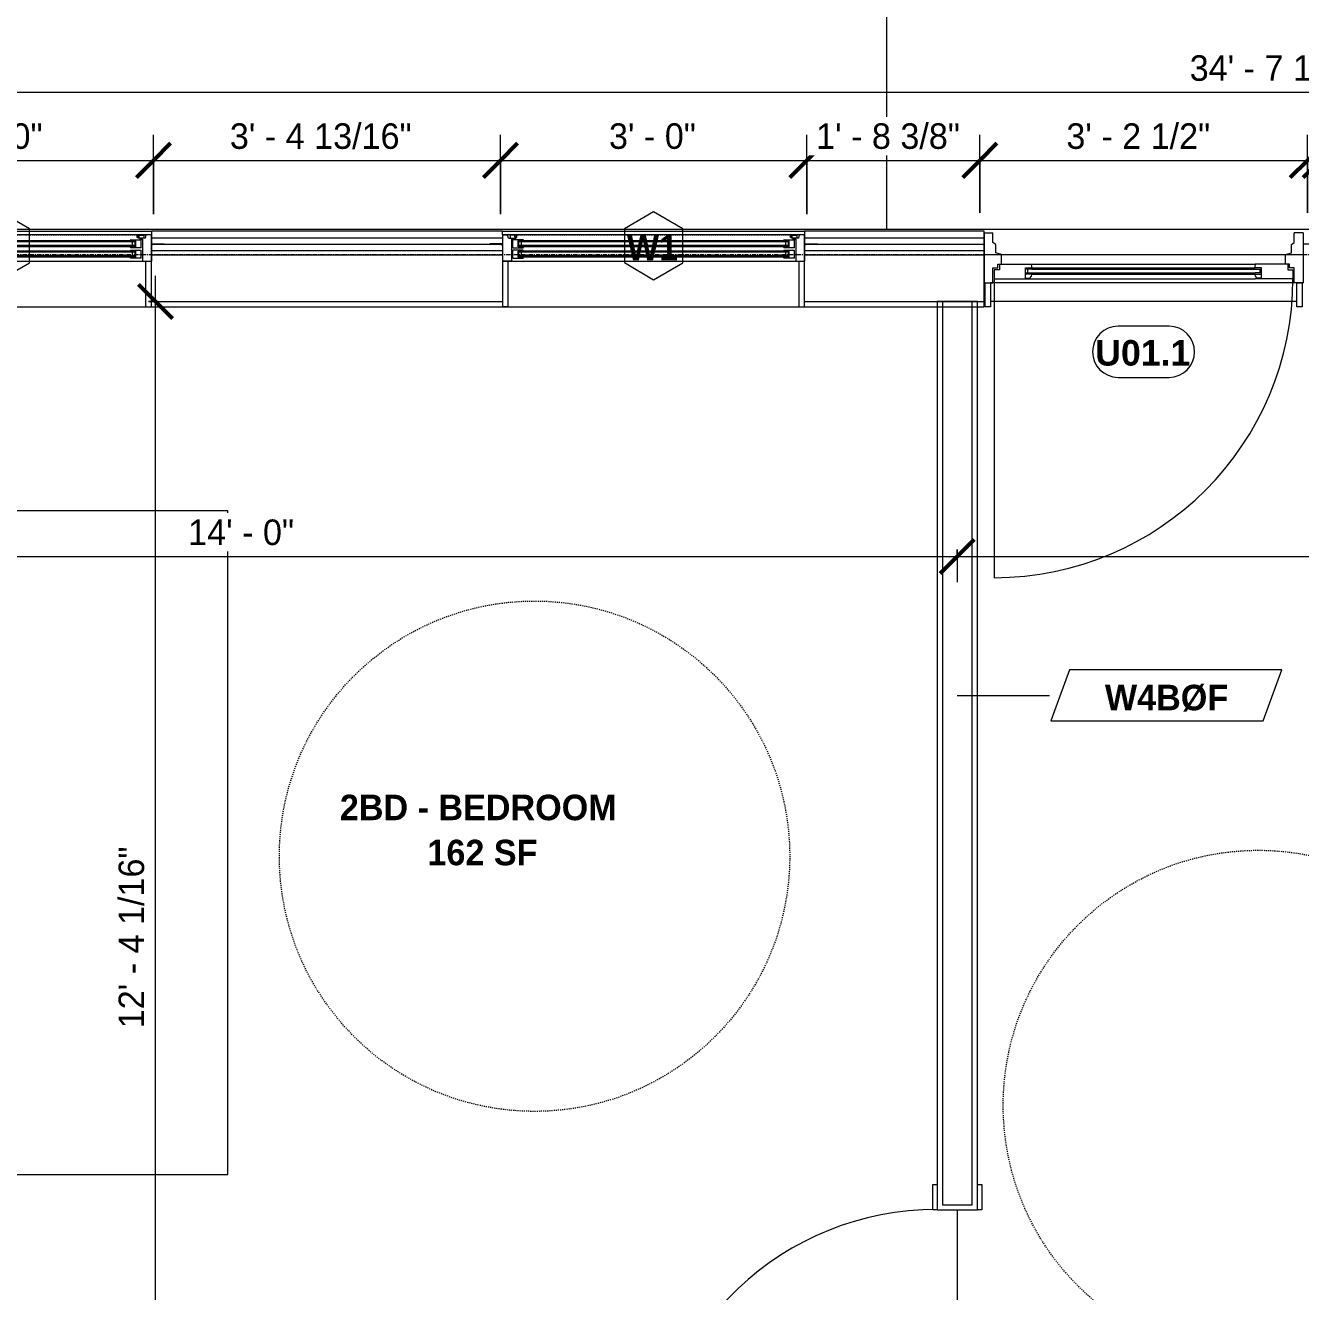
# Model space of a CAD drawing. Header units: inches. Extents: x -4058 to -1781, y 9814 to 12264.
# Drawn here: x -2462.2 to -2312.3, y 11965.3 to 12114.1 of the extents above; entities that cross this region are included whole.
import ezdxf

# ---------------------------------------------------------------- set-up
doc = ezdxf.new("R2010")
doc.units = ezdxf.units.IN
doc.header["$MEASUREMENT"] = 0
doc.linetypes.add('Dash', pattern=[0.25, 0.125, -0.125])
doc.linetypes.add('Grid Line 1_2_', pattern=[0.875, 0.5, -0.125, 0.125, -0.125])
for name, color, linetype, lineweight in [('0-1', 7, 'Continuous', 5), ('0-2', 7, 'Continuous', 9), ('A-ANNO-DIMS', 211, 'Continuous', 9), ('A-ANNO-DIMS-32', 211, 'Continuous', 9), ('A-AREA-IDEN', 2, 'Continuous', 9), ('A-DETL-GENF-HDLN-1', 7, 'Dash', 9), ('A-DETL-GENF-HDLN-2', 1, 'Continuous', 18), ('A-DOOR-1', 7, 'Continuous', 9), ('A-DOOR-2', 31, 'Continuous', 9), ('A-DOOR-FRAM-1', 7, 'Continuous', 9), ('A-DOOR-GLAZ-1', 7, 'Continuous', 9), ('A-DOOR-IDEN', 31, 'Continuous', 9), ('A-FLOR-1', 7, 'Continuous', 9), ('A-FLOR-2', 192, 'Continuous', 9), ('A-GENM', 5, 'Continuous', 9), ('A-GENM-2', 147, 'Dash', 9), ('A-GLAZ', 151, 'Continuous', 18), ('A-GLAZ-1', 7, 'Continuous', 9), ('A-GLAZ-IDEN', 152, 'Continuous', 9), ('A-WALL-1', 7, 'Continuous', 9), ('A-WALL-2', 113, 'Continuous', 9), ('A-WALL-IDEN', 211, 'Continuous', 9), ('I-FURN', 30, 'Continuous', 9), ('S-FNDN-1', 7, 'Continuous', 9), ('S-GRID-1', 1, 'Grid Line 1_2_', 9)]:
    doc.layers.add(name, color=color, linetype=linetype, lineweight=lineweight)
doc.styles.add('Arial_B', font='arialbd.ttf', dxfattribs={"height": 3})
doc.styles.add('Century Gothic', font='ufonts.com_century-gothic.ttf', dxfattribs={"height": 3})
doc.styles.add('Century Gothic_B_1', font='GOTHICB.TTF', dxfattribs={"height": 3})
doc.dimstyles.new('MARKETING_DIMENSION', dxfattribs={"dimscale": 12, "dimtxt": 3.132505, "dimasz": 0.333333, "dimexe": 0.25, "dimexo": 0.166667, "dimgap": 0.041667, "dimtad": 1, "dimdec": 4, "dimrnd": 0.0625, "dimzin": 3, "dimdsep": 46, "dimlunit": 4, "dimtxsty": 'Century Gothic', "dimblk1": 'OBLIQUE', "dimblk2": 'OBLIQUE', "dimsah": 1, "dimcen": 0.09, "dimdle": 0.25, "dimazin": 0, "dimtfac": 1, "dimtdec": 4, "dimtix": 1, "dimtmove": 0, "dimatfit": 3, "dimfxl": 1, "dimtvp": 1, "dimtfill": 1, "dimfrac": 2, "dimtolj": 1, "dimtzin": 0, "dimarcsym": 2})
doc.dimstyles.new('THE_DIMENSION_STRING', dxfattribs={"dimscale": 12, "dimtxt": 3.132505, "dimasz": 0.333333, "dimexe": 0.25, "dimexo": 0.166667, "dimgap": 0.041667, "dimtad": 1, "dimdec": 4, "dimrnd": 0.0625, "dimzin": 3, "dimdsep": 46, "dimlunit": 4, "dimtxsty": 'Century Gothic', "dimblk1": 'OBLIQUE', "dimblk2": 'OBLIQUE', "dimsah": 1, "dimcen": 0.09, "dimdle": 0.25, "dimazin": 0, "dimtfac": 1, "dimtdec": 4, "dimtix": 1, "dimtmove": 0, "dimatfit": 3, "dimfxl": 1, "dimtvp": 1, "dimtfill": 1, "dimfrac": 2, "dimtolj": 1, "dimtzin": 0, "dimarcsym": 2})
doc.dimstyles.new('THE_DIMENSION_STRING_1', dxfattribs={"dimscale": 12, "dimtxt": 3.132505, "dimasz": 0.333333, "dimexe": 0.25, "dimexo": 0.166667, "dimgap": 0.041667, "dimtad": 1, "dimdec": 4, "dimrnd": 0.0625, "dimzin": 3, "dimdsep": 46, "dimlunit": 4, "dimtxsty": 'Century Gothic', "dimblk1": 'OBLIQUE', "dimblk2": 'OBLIQUE', "dimsah": 1, "dimcen": 0.09, "dimdle": 0.25, "dimazin": 0, "dimtfac": 1, "dimtdec": 4, "dimtix": 1, "dimtmove": 1, "dimatfit": 3, "dimfxl": 1, "dimtvp": 1, "dimtfill": 1, "dimfrac": 2, "dimtolj": 1, "dimtzin": 0, "dimarcsym": 2})
doc.dimstyles.new('THE_DIMENSION_STRING_2', dxfattribs={"dimscale": 12, "dimtxt": 3.132505, "dimasz": 0.333333, "dimexe": 0.25, "dimexo": 0.166667, "dimgap": 0.041667, "dimtad": 1, "dimdec": 4, "dimrnd": 0.0625, "dimzin": 3, "dimdsep": 46, "dimlunit": 4, "dimtxsty": 'Century Gothic', "dimblk1": 'OBLIQUE', "dimblk2": 'OBLIQUE', "dimsah": 1, "dimcen": 0.09, "dimdle": 0.25, "dimazin": 0, "dimtfac": 1, "dimtdec": 4, "dimtix": 1, "dimtmove": 0, "dimatfit": 3, "dimfxl": 1, "dimtvp": 1, "dimtfill": 1, "dimfrac": 2, "dimtolj": 1, "dimtzin": 0, "dimarcsym": 2})
doc.dimstyles.new('THE_DIMENSION_STRING_3', dxfattribs={"dimscale": 12, "dimtxt": 3.132505, "dimasz": 0.333333, "dimexe": 0.25, "dimexo": 0.166667, "dimgap": 0.041667, "dimtad": 1, "dimdec": 4, "dimrnd": 0.0625, "dimzin": 3, "dimdsep": 46, "dimlunit": 4, "dimtxsty": 'Century Gothic', "dimblk1": 'OBLIQUE', "dimblk2": 'OBLIQUE', "dimsah": 1, "dimcen": 0.09, "dimdle": 0.25, "dimazin": 0, "dimtfac": 1, "dimtdec": 4, "dimtix": 1, "dimtmove": 0, "dimatfit": 3, "dimfxl": 1, "dimtvp": 1, "dimtfill": 1, "dimfrac": 2, "dimtolj": 1, "dimtzin": 0, "dimarcsym": 2})

# ---------------------------------------------------------------- blocks, each defined once
blk = doc.blocks.new('Window-Double_Hung-Marvin-Essential - ESDH3066 - 1st Floor-3357218-UNIT PLANS - 1ST FLOOR')
at = {"layer": 'A-DETL-GENF-HDLN-1'}
blk.add_line((16.1, 3.97), (-16.5, 3.97), dxfattribs=at)
at = {"layer": 'A-DETL-GENF-HDLN-2'}
for p, q in [((-17.75, 4.03), (-17.16, 4.03)), ((-17.75, 4.03), (-17.75, 0.94)), ((-17.08, 3.62), (-17.16, 4.03)), ((-17.08, 3.62), (-16.19, 3.62)), ((-16.85, 4), (-16.85, 3.62)), ((-16.3, 4), (-16.85, 4)), ((-16.38, 3.52), (-16.72, 3.52)), ((-16.72, 3.52), (-16.72, 0.94)), ((-15.34, 3.44), (-16.56, 3.44)), ((-16.56, 2.5), (-16.56, 3.44)), ((-16.38, 3.62), (-16.38, 3.52)), ((-16.3, 3.76), (-16.3, 4)), ((-16.18, 3.76), (-16.3, 3.76)), ((-16.19, 3.72), (-16.1, 3.72)), ((-16.19, 3.62), (-16.19, 3.72)), ((-16.18, 3.97), (-16.1, 3.97)), ((-16.18, 3.97), (-16.18, 3.76)), ((-16.1, 3.72), (-16.1, 3.97)), ((-15.94, 2.62), (-15.94, 3.34)), ((-15.94, 3.34), (-15.28, 3.34)), ((-15.84, 2.63), (-15.84, 3.32)), ((-15.54, 2.76), (-15.54, 3.2)), ((-15.34, 3.44), (-15.28, 3.38)), ((-15.28, 3.34), (-15.28, 3.38)), ((15.34, 3.44), (15.28, 3.38)), ((15.28, 3.34), (15.28, 3.38)), ((15.94, 3.34), (15.28, 3.34)), ((15.34, 3.44), (16.56, 3.44)), ((15.54, 2.76), (15.54, 3.2)), ((15.84, 2.63), (15.84, 3.32)), ((15.94, 2.62), (15.94, 3.34)), ((16.18, 3.97), (16.1, 3.97)), ((16.1, 3.72), (16.1, 3.97)), ((16.19, 3.72), (16.1, 3.72)), ((16.18, 3.97), (16.18, 3.76)), ((16.18, 3.76), (16.3, 3.76)), ((16.19, 3.62), (16.19, 3.72)), ((17.08, 3.62), (16.19, 3.62)), ((16.3, 3.76), (16.3, 4)), ((16.3, 4), (16.85, 4)), ((16.38, 3.62), (16.38, 3.52)), ((16.38, 3.52), (16.72, 3.52)), ((16.56, 2.5), (16.56, 3.44)), ((16.72, 3.52), (16.72, 0.94)), ((16.85, 4), (16.85, 3.62)), ((17.08, 3.62), (17.16, 4.03)), ((17.75, 4.03), (17.16, 4.03)), ((17.75, 4.03), (17.75, 0.94)), ((-19.25, 2.98), (-19.25, 2.94)), ((-17.75, 2.98), (-19.25, 2.98)), ((-19.25, 2.94), (-17.9, 2.94)), ((-17.9, 2.94), (-17.9, 2.83)), ((-17.9, 2.83), (-17.75, 2.83)), ((-16.56, 2.5), (-15.34, 2.5)), ((-15.34, 2.22), (-16.56, 2.22)), ((-16.56, 1.28), (-16.56, 2.22)), ((-15.28, 2.62), (-15.94, 2.62)), ((-15.94, 1.4), (-15.94, 2.12)), ((-15.94, 2.12), (-15.28, 2.12)), ((-15.84, 1.41), (-15.84, 2.1)), ((-15.54, 1.54), (-15.54, 1.98)), ((-15.34, 2.5), (-15.28, 2.56)), ((-15.34, 2.22), (-15.28, 2.16)), ((-15.28, 2.56), (-15.28, 2.62)), ((-15.28, 2.12), (-15.28, 2.16)), ((15.28, 2.56), (15.28, 2.62)), ((15.28, 2.62), (15.94, 2.62)), ((15.34, 2.5), (15.28, 2.56)), ((15.34, 2.22), (15.28, 2.16)), ((15.28, 2.12), (15.28, 2.16)), ((15.94, 2.12), (15.28, 2.12)), ((16.56, 2.5), (15.34, 2.5)), ((15.34, 2.22), (16.56, 2.22)), ((15.54, 1.54), (15.54, 1.98)), ((15.84, 1.41), (15.84, 2.1)), ((15.94, 1.4), (15.94, 2.12)), ((16.56, 1.28), (16.56, 2.22)), ((17.75, 2.98), (19.25, 2.98)), ((17.9, 2.83), (17.75, 2.83)), ((17.9, 2.94), (17.9, 2.83)), ((19.25, 2.94), (17.9, 2.94)), ((19.25, 2.98), (19.25, 2.94)), ((-16.72, 0.94), (-17.75, 0.94)), ((-17.13, 0.91), (-17.13, -4.44)), ((-16.56, 1.28), (-15.34, 1.28)), ((-15.28, 1.4), (-15.94, 1.4)), ((-15.34, 1.28), (-15.28, 1.34)), ((-15.28, 1.34), (-15.28, 1.4)), ((15.28, 1.34), (15.28, 1.4)), ((15.28, 1.4), (15.94, 1.4)), ((15.34, 1.28), (15.28, 1.34)), ((16.56, 1.28), (15.34, 1.28)), ((16.72, 0.94), (17.75, 0.94)), ((17.12, -4.44), (17.12, 0.91)), ((-17.13, -4.44), (-17.75, -4.44)), ((17.12, -4.44), (17.75, -4.44))]:
    blk.add_line(p, q, dxfattribs=at)
at = {"layer": 'A-GLAZ'}
for p, q in [((15.84, 3.32), (-15.84, 3.32)), ((15.84, 3.2), (-15.84, 3.2)), ((15.84, 2.76), (-15.84, 2.76)), ((15.84, 2.63), (-15.84, 2.63)), ((15.84, 2.1), (-15.84, 2.1)), ((15.84, 1.98), (-15.84, 1.98)), ((15.84, 1.54), (-15.84, 1.54)), ((15.84, 1.41), (-15.84, 1.41))]:
    blk.add_line(p, q, dxfattribs=at)
at = {"layer": 'A-GLAZ-1'}
for p, q in [((17.75, 4.03), (-17.75, 4.03)), ((-17.75, 4.03), (-17.75, 0.94)), ((17.75, 0.94), (17.75, 4.03)), ((-17.75, 0.94), (17.75, 0.94)), ((-17.75, 0.91), (-17.75, -4.44)), ((17.75, -4.44), (17.75, 0.91)), ((-17.75, -4.44), (17.75, -4.44))]:
    blk.add_line(p, q, dxfattribs=at)
blk = doc.blocks.new('Bayer Built Door - VISTAGRANDE FLUSH - 37-1_2__ x 81-3_4__ - 1ST FLOOR-3295038-UNIT PLANS - 1ST FLOOR')
at = {"layer": 'A-DOOR-1'}
for p, q in [((17.56, 1.16), (17.56, 36.28)), ((-17.56, 0.09), (-17.56, 1.16)), ((-17.56, 1.16), (-13.13, 1.16)), ((-16.95, 0.08), (-17.56, 0.09)), ((-16.95, -0.56), (-16.95, 0.08)), ((-13.87, 1.16), (-13.87, -0.16)), ((-13.87, 1.16), (-13.87, 1.09)), ((-13.87, 1.09), (-13.36, 1.09)), ((-13.13, 0.59), (-13.87, 0.59)), ((-13.36, 1.09), (-13.16, 0.84)), ((-13.16, 0.84), (-13.13, 0.66)), ((13.12, 1.16), (-13.13, 1.16)), ((-13.13, 0.66), (-13.13, 0.59)), ((13.16, 0.84), (13.12, 0.66)), ((13.12, 0.66), (13.12, 0.59)), ((13.12, 0.59), (13.87, 0.59)), ((17.56, 1.16), (13.12, 1.16)), ((13.36, 1.09), (13.16, 0.84)), ((13.87, 1.09), (13.36, 1.09)), ((13.87, 1.16), (13.87, -0.16)), ((13.87, 1.16), (13.87, 1.09)), ((16.95, 0.08), (17.56, 0.09)), ((16.95, -0.56), (16.95, 0.08)), ((17.56, 0.09), (17.56, 1.16)), ((-16.95, -0.56), (-13.13, -0.56)), ((-13.87, -0.16), (-13.13, -0.16)), ((-13.13, -0.25), (-13.16, -0.56)), ((13.12, -0.56), (-13.13, -0.56)), ((-13.13, -0.16), (-13.13, -0.25)), ((13.12, -0.16), (13.12, -0.25)), ((13.87, -0.16), (13.12, -0.16)), ((13.12, -0.25), (13.16, -0.56)), ((16.95, -0.56), (13.12, -0.56))]:
    blk.add_line(p, q, dxfattribs=at)
blk.add_arc((17.56, 1.16), 35.12, 90, 180, dxfattribs=at)
at = {"layer": 'A-DOOR-FRAM-1'}
for p, q in [((-18.63, 4.44), (-18, 4.44)), ((-18.63, 1.62), (-18.63, 4.44)), ((-18, 4.44), (-18, 1.62)), ((18, 4.44), (18.62, 4.44)), ((18, 1.62), (18, 4.44)), ((18.62, 4.44), (18.62, 1.62)), ((-18.75, -4.25), (-18.75, 1.62)), ((-18.75, 1.62), (-17.72, 1.62)), ((-18.37, 1.62), (-18.75, 1.62)), ((-18.75, 1.62), (-18.63, 1.62)), ((-18, 1.62), (-18.63, 1.62)), ((-18, 1.62), (18, 1.62)), ((-17.72, 1.62), (-17.72, -0.16)), ((17.72, 1.62), (17.72, -0.16)), ((18.75, 1.62), (17.72, 1.62)), ((18.62, 1.62), (18, 1.62)), ((18.62, 1.62), (18.75, 1.62)), ((18.75, -4.25), (18.75, 1.62)), ((-17.72, -0.16), (-17.14, -0.16)), ((-17.14, -0.16), (-17.14, -0.59)), ((-17.14, -0.59), (-16.69, -0.59)), ((-16.69, -0.59), (-16.69, -1.73)), ((17.14, -0.59), (16.69, -0.59)), ((16.69, -0.59), (16.69, -1.73)), ((17.14, -0.16), (17.14, -0.59)), ((17.72, -0.16), (17.14, -0.16)), ((-20.38, -2.94), (-18.75, -2.94)), ((-17.38, -2.89), (-17.72, -3.13)), ((-16.69, -1.73), (-17.38, -1.89)), ((-17.38, -1.89), (-17.38, -2.89)), ((16.69, -1.73), (17.38, -1.89)), ((17.38, -1.89), (17.38, -2.89)), ((17.38, -2.89), (17.72, -3.13)), ((20.37, -2.94), (18.75, -2.94)), ((-18.75, -4.25), (-17.72, -4.25)), ((-17.72, -3.13), (-17.72, -4.25)), ((17.72, -3.13), (17.72, -4.25)), ((18.75, -4.25), (17.72, -4.25))]:
    blk.add_line(p, q, dxfattribs=at)
at = {"layer": 'A-DOOR-GLAZ-1'}
for p, q in [((-13.87, 0.44), (-13.13, 0.44)), ((-13.66, 0), (-13.66, 0.44)), ((13.12, 0.59), (-13.13, 0.59)), ((13.12, 0.44), (-13.13, 0.44)), ((13.87, 0.44), (13.12, 0.44)), ((13.66, 0), (13.66, 0.44)), ((-13.13, 0), (-13.87, 0)), ((13.12, 0), (-13.13, 0)), ((13.12, -0.16), (-13.13, -0.16)), ((13.12, 0), (13.87, 0))]:
    blk.add_line(p, q, dxfattribs=at)
blk = doc.blocks.new('CTR - 1st Phase - Shell_rvt-1-UNIT PLANS - 1ST FLOOR')
at = {"layer": 'A-FLOR-1'}
blk.add_line((-2360.95, 12159.19), (-2360.95, 12090.19), dxfattribs=at)
at = {"layer": 'A-WALL-1'}
for p, q in [((-2482.87, 12089.94), (-2447.37, 12089.94)), ((-2406.07, 12089.94), (-2447.37, 12089.94)), ((-2447.37, 12089.94), (-2447.37, 12089.53)), ((-2447.37, 12089.19), (-2406.07, 12089.19)), ((-2406.07, 12089.53), (-2406.07, 12089.94)), ((-2406.07, 12089.94), (-2370.57, 12089.94)), ((-2349.47, 12089.94), (-2370.57, 12089.94)), ((-2370.57, 12089.94), (-2370.57, 12089.53)), ((-2370.57, 12089.19), (-2349.47, 12089.19)), ((-2349.47, 12081.06), (-2349.47, 12089.94)), ((-2447.37, 12088.44), (-2406.07, 12088.44)), ((-2447.37, 12087.69), (-2406.07, 12087.69)), ((-2447.37, 12087.19), (-2406.07, 12087.19)), ((-2370.57, 12088.44), (-2349.47, 12088.44)), ((-2370.57, 12087.69), (-2349.47, 12087.69)), ((-2370.57, 12087.19), (-2349.47, 12087.19)), ((-2447.37, 12086.44), (-2447.37, 12086.41)), ((-2406.07, 12086.41), (-2406.07, 12086.44)), ((-2370.57, 12086.44), (-2370.57, 12086.41)), ((-2447.37, 12081.69), (-2406.07, 12081.69)), ((-2370.57, 12081.69), (-2349.47, 12081.69)), ((-2447.37, 12081.06), (-2406.07, 12081.06)), ((-2370.57, 12081.06), (-2349.47, 12081.06))]:
    blk.add_line(p, q, dxfattribs=at)
at = {"layer": 'S-FNDN-1'}
for p, q in [((-2692.57, 12090.19), (-1997.07, 12090.19)), ((-2311.97, 12087.19), (-2349.47, 12087.19))]:
    blk.add_line(p, q, dxfattribs=at)
at = {"layer": '0-2'}
for p in [(-2465.12, 12085.5), (-2388.32, 12085.5)]:
    blk.add_blockref('Window-Double_Hung-Marvin-Essential - ESDH3066 - 1st Floor-3357218-UNIT PLANS - 1ST FLOOR', p, dxfattribs=at)
at = {"layer": '0-2', "rotation": 180}
blk.add_blockref('Bayer Built Door - VISTAGRANDE FLUSH - 37-1_2__ x 81-3_4__ - 1ST FLOOR-3295038-UNIT PLANS - 1ST FLOOR', (-2330.72, 12085.5), dxfattribs=at)
blk = doc.blocks.new('SWING - SINGLE - FLUSH - SWING - FLUSH - 2-10 x 6-8 - PRIVACY-V44-UNIT PLANS - 1ST FLOOR')
at = {"layer": 'A-DOOR-2'}
for p, q in [((-20, 2.37), (-20, 2.87)), ((-20, 2.87), (-17, 2.87)), ((-17, 2.37), (-20, 2.37)), ((-17, 2.87), (-17, 2.37)), ((17, 2.37), (17, 2.87)), ((17, 2.87), (20, 2.87)), ((20, 2.37), (17, 2.37)), ((20, 2.87), (20, 2.37)), ((-20, -2.38), (-17, -2.38)), ((-20, -2.88), (-20, -2.38)), ((-17, -2.88), (-20, -2.88)), ((-17, -2.38), (-17, -2.88)), ((15, -2.38), (15, -36.38)), ((17, -2.38), (15, -2.38)), ((17, -2.38), (17, -36.38)), ((17, -2.38), (20, -2.38)), ((17, -2.88), (17, -2.38)), ((20, -2.88), (17, -2.88)), ((20, -2.38), (20, -2.88)), ((17, -36.38), (15, -36.38))]:
    blk.add_line(p, q, dxfattribs=at)
blk.add_arc((17, -2.38), 34.07, 180, 266.6343, dxfattribs=at)
blk = doc.blocks.new('ADA Clearances - 5ft Circle-4171342-UNIT PLANS - 1ST FLOOR')
at = {"layer": 'A-GENM-2'}
blk.add_circle((0, 0), 30, dxfattribs=at)
blk = doc.blocks.new('Bed-Standard - King 78_ x 80_-V129-UNIT PLANS - 1ST FLOOR')
at = {"layer": 'I-FURN'}
for p, q in [((-28.31, 38.08), (-28.31, -41.8)), ((49.69, -41.8), (49.69, 38.08)), ((-25.31, 36.2), (-25.31, 24.2)), ((-25.31, 36.2), (46.69, 36.2)), ((46.69, 36.2), (46.69, 24.2)), ((49.69, 24.2), (-28.31, 17.63)), ((-25.31, 24.2), (46.69, 24.2)), ((-28.31, -41.8), (49.69, -41.8))]:
    blk.add_line(p, q, dxfattribs=at)
blk = doc.blocks.new('DIMBLOCK153-UNIT PLANS - 1ST FLOOR')
at = {"layer": 'A-ANNO-DIMS-32'}
for p, q in [((-2446.88, 11933.64), (-2446.88, 12084.69)), ((-2447.71, 12081.69), (-2443.88, 12081.69)), ((-2446.88, 12081.69), (-2447.71, 12081.69)), ((-2447.71, 11933.64), (-2443.88, 11933.64)), ((-2446.88, 11933.64), (-2447.71, 11933.64))]:
    blk.add_line(p, q, dxfattribs=at)
at = {"layer": 'A-ANNO-DIMS-32', "lineweight": 50}
for p, q in [((-2446.88, 12081.69), (-2448.88, 12083.69)), ((-2446.88, 12081.69), (-2444.88, 12079.69)), ((-2446.88, 11933.64), (-2448.88, 11935.64)), ((-2446.88, 11933.64), (-2444.88, 11931.64))]:
    blk.add_line(p, q, dxfattribs=at)
at = {"layer": 'A-ANNO-DIMS-32', "color": 0, "insert": (-2451.22, 11996.25), "char_height": 3, "width": 27.387, "attachment_point": 1, "rotation": 90, "line_spacing_factor": 0.984502, "style": 'Century Gothic', "bg_fill": 3, "box_fill_scale": 1.25, "bg_fill_color": 256, "bg_fill_true_color": 13158600, "bg_fill_transparency": 0}
blk.add_mtext('12\' - 4 1/16"', dxfattribs=at)
blk = doc.blocks.new('_Oblique')
at = {"color": 0, "linetype": 'ByBlock', "lineweight": -2}
blk.add_line((-0.5, -0.5), (0.5, 0.5), dxfattribs=at)
blk = doc.blocks.new('DIMBLOCK336-UNIT PLANS - 1ST FLOOR')
at = {"layer": 'A-ANNO-DIMS-32'}
for p, q in [((-2483.12, 12091.94), (-2483.12, 12101.28)), ((-2447.12, 12091.94), (-2447.12, 12101.28)), ((-2483.12, 12098.28), (-2447.12, 12098.28)), ((-2483.12, 12098.28), (-2483.12, 12091.94)), ((-2447.12, 12098.28), (-2447.12, 12091.94))]:
    blk.add_line(p, q, dxfattribs=at)
at = {"layer": 'A-ANNO-DIMS-32', "lineweight": 50}
for p, q in [((-2483.12, 12098.28), (-2481.12, 12100.28)), ((-2447.12, 12098.28), (-2445.12, 12100.28)), ((-2483.12, 12098.28), (-2485.12, 12096.28)), ((-2447.12, 12098.28), (-2449.12, 12096.28))]:
    blk.add_line(p, q, dxfattribs=at)
at = {"layer": 'A-ANNO-DIMS-32', "color": 0, "insert": (-2470.37, 12102.63), "char_height": 3, "width": 12.5897, "attachment_point": 1, "line_spacing_factor": 0.984502, "style": 'Century Gothic', "bg_fill": 3, "box_fill_scale": 1.25, "bg_fill_color": 256, "bg_fill_true_color": 13158600, "bg_fill_transparency": 0}
blk.add_mtext('3\' - 0"', dxfattribs=at)
blk = doc.blocks.new('DIMBLOCK337-UNIT PLANS - 1ST FLOOR')
at = {"layer": 'A-ANNO-DIMS-32'}
for p, q in [((-2447.12, 12091.94), (-2447.12, 12101.28)), ((-2406.32, 12091.94), (-2406.32, 12101.28)), ((-2447.12, 12098.28), (-2406.32, 12098.28)), ((-2447.12, 12098.28), (-2447.12, 12091.94)), ((-2406.32, 12098.28), (-2406.32, 12091.94))]:
    blk.add_line(p, q, dxfattribs=at)
at = {"layer": 'A-ANNO-DIMS-32', "lineweight": 50}
for p, q in [((-2447.12, 12098.28), (-2445.12, 12100.28)), ((-2406.32, 12098.28), (-2404.32, 12100.28)), ((-2447.12, 12098.28), (-2449.12, 12096.28)), ((-2406.32, 12098.28), (-2408.32, 12096.28))]:
    blk.add_line(p, q, dxfattribs=at)
at = {"layer": 'A-ANNO-DIMS-32', "color": 0, "insert": (-2438.14, 12102.63), "char_height": 3, "width": 27.387, "attachment_point": 1, "line_spacing_factor": 0.984502, "style": 'Century Gothic', "bg_fill": 3, "box_fill_scale": 1.25, "bg_fill_color": 256, "bg_fill_true_color": 13158600, "bg_fill_transparency": 0}
blk.add_mtext('3\' - 4 13/16"', dxfattribs=at)
blk = doc.blocks.new('DIMBLOCK338-UNIT PLANS - 1ST FLOOR')
at = {"layer": 'A-ANNO-DIMS-32'}
for p, q in [((-2406.32, 12091.94), (-2406.32, 12101.28)), ((-2370.32, 12091.94), (-2370.32, 12101.28)), ((-2406.32, 12098.28), (-2370.32, 12098.28)), ((-2406.32, 12098.28), (-2406.32, 12091.94)), ((-2370.32, 12098.28), (-2370.32, 12091.94))]:
    blk.add_line(p, q, dxfattribs=at)
at = {"layer": 'A-ANNO-DIMS-32', "lineweight": 50}
for p, q in [((-2406.32, 12098.28), (-2404.32, 12100.28)), ((-2370.32, 12098.28), (-2368.32, 12100.28)), ((-2406.32, 12098.28), (-2408.32, 12096.28)), ((-2370.32, 12098.28), (-2372.32, 12096.28))]:
    blk.add_line(p, q, dxfattribs=at)
at = {"layer": 'A-ANNO-DIMS-32', "color": 0, "insert": (-2393.57, 12102.63), "char_height": 3, "width": 12.5897, "attachment_point": 1, "line_spacing_factor": 0.984502, "style": 'Century Gothic', "bg_fill": 3, "box_fill_scale": 1.25, "bg_fill_color": 256, "bg_fill_true_color": 13158600, "bg_fill_transparency": 0}
blk.add_mtext('3\' - 0"', dxfattribs=at)
blk = doc.blocks.new('DIMBLOCK339-UNIT PLANS - 1ST FLOOR')
at = {"layer": 'A-ANNO-DIMS-32'}
for p, q in [((-2370.32, 12091.94), (-2370.32, 12101.28)), ((-2349.97, 12092.1), (-2349.97, 12101.28)), ((-2370.32, 12098.28), (-2349.97, 12098.28)), ((-2370.32, 12098.28), (-2370.32, 12091.94)), ((-2349.97, 12098.28), (-2349.97, 12092.1))]:
    blk.add_line(p, q, dxfattribs=at)
at = {"layer": 'A-ANNO-DIMS-32', "lineweight": 50}
for p, q in [((-2370.32, 12098.28), (-2368.32, 12100.28)), ((-2349.97, 12098.28), (-2347.97, 12100.28)), ((-2370.32, 12098.28), (-2372.32, 12096.28)), ((-2349.97, 12098.28), (-2351.97, 12096.28))]:
    blk.add_line(p, q, dxfattribs=at)
at = {"layer": 'A-ANNO-DIMS-32', "color": 0, "insert": (-2369.22, 12102.63), "char_height": 3, "width": 21.7784, "attachment_point": 1, "line_spacing_factor": 0.984502, "style": 'Century Gothic', "bg_fill": 3, "box_fill_scale": 1.25, "bg_fill_color": 256, "bg_fill_true_color": 13158600, "bg_fill_transparency": 0}
blk.add_mtext('1\' - 8 3/8"', dxfattribs=at)
blk = doc.blocks.new('DIMBLOCK340-UNIT PLANS - 1ST FLOOR')
at = {"layer": 'A-ANNO-DIMS-32'}
for p, q in [((-2349.97, 12092.1), (-2349.97, 12101.28)), ((-2311.47, 12092.1), (-2311.47, 12101.28)), ((-2349.97, 12098.28), (-2311.47, 12098.28)), ((-2349.97, 12098.28), (-2349.97, 12092.1)), ((-2311.47, 12098.28), (-2311.47, 12092.1))]:
    blk.add_line(p, q, dxfattribs=at)
at = {"layer": 'A-ANNO-DIMS-32', "lineweight": 50}
for p, q in [((-2349.97, 12098.28), (-2347.97, 12100.28)), ((-2311.47, 12098.28), (-2309.47, 12100.28)), ((-2349.97, 12098.28), (-2351.97, 12096.28)), ((-2311.47, 12098.28), (-2313.47, 12096.28))]:
    blk.add_line(p, q, dxfattribs=at)
at = {"layer": 'A-ANNO-DIMS-32', "color": 0, "insert": (-2339.8, 12102.63), "char_height": 3, "width": 21.7784, "attachment_point": 1, "line_spacing_factor": 0.984502, "style": 'Century Gothic', "bg_fill": 3, "box_fill_scale": 1.25, "bg_fill_color": 256, "bg_fill_true_color": 13158600, "bg_fill_transparency": 0}
blk.add_mtext('3\' - 2 1/2"', dxfattribs=at)
blk = doc.blocks.new('DIMBLOCK341-UNIT PLANS - 1ST FLOOR')
at = {"layer": 'A-ANNO-DIMS-32'}
for p, q in [((-2311.47, 12092.1), (-2311.47, 12101.28)), ((-2309.97, 12092), (-2309.97, 12101.28)), ((-2311.47, 12098.28), (-2309.97, 12098.28)), ((-2311.47, 12098.28), (-2311.47, 12092.1)), ((-2309.97, 12098.28), (-2309.97, 12092))]:
    blk.add_line(p, q, dxfattribs=at)
at = {"layer": 'A-ANNO-DIMS-32', "lineweight": 50}
for p, q in [((-2311.47, 12098.28), (-2309.47, 12100.28)), ((-2309.97, 12098.28), (-2307.97, 12100.28)), ((-2311.47, 12098.28), (-2313.47, 12096.28)), ((-2309.97, 12098.28), (-2311.97, 12096.28))]:
    blk.add_line(p, q, dxfattribs=at)
at = {"layer": 'A-ANNO-DIMS-32'}
blk.add_ellipse((-2303.09, 12098.28), major_axis=(0, 9.9), ratio=0.771464, start_param=1.570796, end_param=3.141593, dxfattribs=at)
at = {"layer": 'A-ANNO-DIMS-32', "color": 0, "insert": (-2303.09, 12089.77), "char_height": 3, "width": 13.5444, "attachment_point": 1, "line_spacing_factor": 0.984502, "style": 'Century Gothic', "bg_fill": 3, "box_fill_scale": 1.25, "bg_fill_color": 256, "bg_fill_true_color": 13158600, "bg_fill_transparency": 0}
blk.add_mtext('1 1/2"', dxfattribs=at)
blk = doc.blocks.new('DIMBLOCK797-UNIT PLANS - 1ST FLOOR')
at = {"layer": 'A-ANNO-DIMS-32', "lineweight": 50}
for p, q in [((-2520.62, 12051.71), (-2518.62, 12053.71)), ((-2352.62, 12051.71), (-2350.62, 12053.71)), ((-2520.62, 12051.71), (-2522.62, 12049.71)), ((-2352.62, 12051.71), (-2354.62, 12049.71))]:
    blk.add_line(p, q, dxfattribs=at)
at = {"layer": 'A-ANNO-DIMS-32'}
for p, q in [((-2523.62, 12051.71), (-2352.62, 12051.71)), ((-2520.62, 12052.54), (-2520.62, 12048.71)), ((-2520.62, 12051.71), (-2520.62, 12052.54)), ((-2352.62, 12052.54), (-2352.62, 12048.71)), ((-2352.62, 12051.71), (-2352.62, 12052.54))]:
    blk.add_line(p, q, dxfattribs=at)
at = {"layer": 'A-ANNO-DIMS-32', "color": 0, "insert": (-2443.04, 12056.06), "char_height": 3, "width": 15.394, "attachment_point": 1, "line_spacing_factor": 0.984502, "style": 'Century Gothic', "bg_fill": 3, "box_fill_scale": 1.25, "bg_fill_color": 256, "bg_fill_true_color": 13158600, "bg_fill_transparency": 0}
blk.add_mtext('14\' - 0"', dxfattribs=at)
blk = doc.blocks.new('DIMBLOCK798-UNIT PLANS - 1ST FLOOR')
at = {"layer": 'A-ANNO-DIMS-32', "lineweight": 50}
for p, q in [((-2352.62, 12051.71), (-2350.62, 12053.71)), ((-2104.82, 12051.71), (-2102.82, 12053.71)), ((-2352.62, 12051.71), (-2354.62, 12049.71)), ((-2104.82, 12051.71), (-2106.82, 12049.71))]:
    blk.add_line(p, q, dxfattribs=at)
at = {"layer": 'A-ANNO-DIMS-32'}
for p, q in [((-2352.62, 12052.54), (-2352.62, 12048.71)), ((-2352.62, 12051.71), (-2352.62, 12052.54)), ((-2352.62, 12051.71), (-2101.82, 12051.71)), ((-2104.82, 12052.54), (-2104.82, 12048.71)), ((-2104.82, 12051.71), (-2104.82, 12052.54))]:
    blk.add_line(p, q, dxfattribs=at)
at = {"layer": 'A-ANNO-DIMS-32', "color": 0, "insert": (-2241.3, 12056.06), "char_height": 3, "width": 30.1914, "attachment_point": 1, "line_spacing_factor": 0.984502, "style": 'Century Gothic', "bg_fill": 3, "box_fill_scale": 1.25, "bg_fill_color": 256, "bg_fill_true_color": 13158600, "bg_fill_transparency": 0}
blk.add_mtext('20\' - 7 13/16"', dxfattribs=at)
blk = doc.blocks.new('Wall Tag - Arch Wall-3956453-UNIT PLANS - 1ST FLOOR')
at = {"layer": 'A-WALL-IDEN'}
for p, q in [((-0.3561, 0.0937), (-0.4244, -0.0937)), ((0.4244, 0.0937), (-0.3561, 0.0937)), ((0.3561, -0.0937), (0.4244, 0.0937)), ((-0.4244, -0.0937), (0.3561, -0.0937))]:
    blk.add_line(p, q, dxfattribs=at)
blk = doc.blocks.new('DIMBLOCK839-UNIT PLANS - 1ST FLOOR')
at = {"layer": 'A-ANNO-DIMS-32'}
for p, q in [((-2520.62, 12083.69), (-2520.62, 12109.28)), ((-2104.82, 12087.5), (-2104.82, 12109.28)), ((-2520.62, 12106.28), (-2104.82, 12106.28)), ((-2520.62, 12106.28), (-2520.62, 12083.69)), ((-2104.82, 12106.28), (-2104.82, 12087.5))]:
    blk.add_line(p, q, dxfattribs=at)
at = {"layer": 'A-ANNO-DIMS-32', "lineweight": 50}
for p, q in [((-2520.62, 12106.28), (-2518.62, 12108.28)), ((-2104.82, 12106.28), (-2102.82, 12108.28)), ((-2520.62, 12106.28), (-2522.62, 12104.28)), ((-2104.82, 12106.28), (-2106.82, 12104.28))]:
    blk.add_line(p, q, dxfattribs=at)
at = {"layer": 'A-ANNO-DIMS-32', "color": 0, "insert": (-2325.3, 12110.63), "char_height": 3, "width": 30.1914, "attachment_point": 1, "line_spacing_factor": 0.984502, "style": 'Century Gothic', "bg_fill": 3, "box_fill_scale": 1.25, "bg_fill_color": 256, "bg_fill_true_color": 13158600, "bg_fill_transparency": 0}
blk.add_mtext('34\' - 7 13/16"', dxfattribs=at)
blk = doc.blocks.new('Door Tag - Type Mark-2601225-UNIT PLANS - 1ST FLOOR')
at = {"layer": 'A-DOOR-IDEN'}
for p, q in [((0.09375, 0.09375), (-0.09375, 0.09375)), ((-0.09375, -0.09375), (0.09375, -0.09375))]:
    blk.add_line(p, q, dxfattribs=at)
for centre, start, end in [((-0.09375, 0), 90, 270), ((0.09375, 0), 270, 90)]:
    blk.add_arc(centre, 0.09375, start, end, dxfattribs=at)
blk = doc.blocks.new('Window Tag - ONE-4156801-UNIT PLANS - 1ST FLOOR')
at = {"layer": 'A-GLAZ-IDEN'}
for p, q in [((0, 0.125), (-0.1071, 0.0619)), ((0.107, 0.062), (0, 0.125)), ((-0.1071, 0.0619), (-0.1071, -0.0619)), ((0.107, -0.0624), (0.107, 0.062)), ((-0.1071, -0.0619), (0, -0.125)), ((0, -0.125), (0.107, -0.0624))]:
    blk.add_line(p, q, dxfattribs=at)

msp = doc.modelspace()

# ---------------------------------------------------------------- block references
at = {"layer": '0-1'}
msp.add_blockref('CTR - 1st Phase - Shell_rvt-1-UNIT PLANS - 1ST FLOOR', (0, 0), dxfattribs=at)

# ---------------------------------------------------------------- next in the draw order: linework, layer by layer
at = {"layer": 'A-FLOR-2'}
for p, q in [((-2349.34874, 12081.6894), (-2349.47374, 12081.6894)), ((-2312.72374, 12081.6894), (-2348.72374, 12081.6894)), ((-2352.62374, 11974.88831), (-2352.62374, 11940.88831))]:
    msp.add_line(p, q, dxfattribs=at)
at = {"layer": 'A-WALL-2'}
for p, q in [((-2350.24874, 12081.6894), (-2354.99874, 12081.6894)), ((-2354.99874, 12081.6894), (-2354.99874, 11974.88831)), ((-2354.37374, 12081.6894), (-2354.37374, 11975.51331)), ((-2350.87374, 11975.51331), (-2350.87374, 12081.6894)), ((-2350.24874, 11974.88831), (-2350.24874, 12081.6894)), ((-2354.99874, 11974.88831), (-2350.24874, 11974.88831)), ((-2354.37374, 11975.51331), (-2350.87374, 11975.51331))]:
    msp.add_line(p, q, dxfattribs=at)
at = {"layer": 'A-WALL-IDEN'}
msp.add_line((-2352.62374, 12035.38372), (-2341.78058, 12035.38372), dxfattribs=at)

# ---------------------------------------------------------------- next in the draw order: block references
at = {"layer": 'A-DOOR-2', "rotation": 269.9999999999943}
msp.add_blockref('SWING - SINGLE - FLUSH - SWING - FLUSH - 2-10 x 6-8 - PRIVACY-V44-UNIT PLANS - 1ST FLOOR', (-2352.62374, 11957.88831), dxfattribs=at)
at = {"layer": 'A-DOOR-IDEN', "xscale": 31.99999999999999, "yscale": 31.99999999999999, "zscale": 31.99999999999999}
msp.add_blockref('Door Tag - Type Mark-2601225-UNIT PLANS - 1ST FLOOR', (-2330.72374, 12075.77124), dxfattribs=at)
at = {"layer": 'A-GENM', "rotation": 180}
for p in [(-2402.3198, 12016.47798), (-2317.22313, 11987.17685)]:
    msp.add_blockref('ADA Clearances - 5ft Circle-4171342-UNIT PLANS - 1ST FLOOR', p, dxfattribs=at)
at = {"layer": 'A-WALL-IDEN', "xscale": 31.99999999999999, "yscale": 31.99999999999999, "zscale": 31.99999999999999}
msp.add_blockref('Wall Tag - Arch Wall-3956453-UNIT PLANS - 1ST FLOOR', (-2328.04888, 12035.38372), dxfattribs=at)
at = {"layer": 'I-FURN', "rotation": 89.99999999995424}
msp.add_blockref('Bed-Standard - King 78_ x 80_-V129-UNIT PLANS - 1ST FLOOR', (-2480.16882, 12007.37587), dxfattribs=at)

# ---------------------------------------------------------------- next in the draw order: texts
at = {"layer": 'A-AREA-IDEN', "char_height": 3, "attachment_point": 1, "style": 'Century Gothic_B_1'}
for s, insert, width in [('2BD - BEDROOM', (-2425.20653, 12023.70951), 40.299), ('162 SF', (-2414.91362, 12018.41237), 15.352)]:
    msp.add_mtext(s, dxfattribs=dict(at, insert=insert, width=width))
at = {"layer": 'A-DOOR-IDEN', "insert": (-2336.4068, 12077.15109), "char_height": 3, "width": 13.635, "attachment_point": 1, "style": 'Arial_B'}
msp.add_mtext('U01.1', dxfattribs=at)
at = {"layer": 'A-WALL-IDEN', "insert": (-2335.2648, 12036.63126), "char_height": 3, "width": 17.372, "attachment_point": 1, "style": 'Century Gothic_B_1'}
msp.add_mtext('W4BØF', dxfattribs=at)

# ---------------------------------------------------------------- next in the draw order: dimensions: what is measured, and where the dimension line sits
at = {"layer": 'A-ANNO-DIMS'}
dim = msp.add_linear_dim(base=(-2447.12374, 12098.28202), p1=(-2483.12374, 12089.9394), p2=(-2447.12374, 12089.9394), dimstyle='THE_DIMENSION_STRING_2', override={"dimpost": '<>', "dimfxl": 36}, dxfattribs=at)
dim.commit()
dim.dimension.update_dxf_attribs({"geometry": 'DIMBLOCK336-UNIT PLANS - 1ST FLOOR', "text_midpoint": (-2465.12374, 12100.35748)})

# ---------------------------------------------------------------- next in the draw order: dimensions: what is measured, and where the dimension line sits
dim = msp.add_linear_dim(base=(-2406.32374, 12098.28202), p1=(-2447.12374, 12089.9394), p2=(-2406.32374, 12089.9394), dimstyle='THE_DIMENSION_STRING_2', override={"dimpost": '<>', "dimfxl": 40.8}, dxfattribs=at)
dim.commit()
dim.dimension.update_dxf_attribs({"geometry": 'DIMBLOCK337-UNIT PLANS - 1ST FLOOR', "text_midpoint": (-2426.72374, 12100.52369)})
dim = msp.add_linear_dim(base=(-2446.87892, 12081.6894), p1=(-2449.70734, 11933.63831), p2=(-2449.70734, 12081.6894), angle=90, dimstyle='THE_DIMENSION_STRING', override={"dimpost": '<>', "dimfxl": 148.051091}, dxfattribs=at)
dim.commit()
dim.dimension.update_dxf_attribs({"geometry": 'DIMBLOCK153-UNIT PLANS - 1ST FLOOR', "text_midpoint": (-2449.12059, 12007.66385)})

# ---------------------------------------------------------------- next in the draw order: dimensions: what is measured, and where the dimension line sits
for base, p1, p2, dimstyle, override, picture, middle in [((-2370.32374, 12098.28202), (-2406.32374, 12089.9394), (-2370.32374, 12089.9394), 'THE_DIMENSION_STRING_2', {"dimpost": '<>', "dimfxl": 36}, 'DIMBLOCK338-UNIT PLANS - 1ST FLOOR', (-2388.32374, 12100.35748)), ((-2352.62374, 12051.71073), (-2520.62374, 12054.53916), (-2352.62374, 12054.53916), 'MARKETING_DIMENSION', {"dimpost": '<>', "dimfxl": 168}, 'DIMBLOCK797-UNIT PLANS - 1ST FLOOR', (-2436.62374, 12053.78619))]:
    dim = msp.add_linear_dim(base=base, p1=p1, p2=p2, dimstyle=dimstyle, override=override, dxfattribs=at)
    dim.commit()
    dim.dimension.update_dxf_attribs({"geometry": picture, "text_midpoint": middle})

# ---------------------------------------------------------------- next in the draw order: dimensions: what is measured, and where the dimension line sits
for base, p1, p2, dimstyle, override, picture, middle in [((-2349.97374, 12098.28202), (-2370.32374, 12089.9394), (-2349.97374, 12090.09565), 'THE_DIMENSION_STRING_2', {"dimpost": '<>', "dimfxl": 20.3506}, 'DIMBLOCK339-UNIT PLANS - 1ST FLOOR', (-2360.14874, 12100.52369)), ((-2104.82374, 12051.71073), (-2352.62374, 12054.53916), (-2104.82374, 12054.53916), 'MARKETING_DIMENSION', {"dimpost": '<>', "dimfxl": 247.8}, 'DIMBLOCK798-UNIT PLANS - 1ST FLOOR', (-2228.72374, 12053.9524))]:
    dim = msp.add_linear_dim(base=base, p1=p1, p2=p2, dimstyle=dimstyle, override=override, dxfattribs=at)
    dim.commit()
    dim.dimension.update_dxf_attribs({"geometry": picture, "text_midpoint": middle})

# ---------------------------------------------------------------- next in the draw order: dimensions: what is measured, and where the dimension line sits
dim = msp.add_linear_dim(base=(-2311.47374, 12098.28202), p1=(-2349.97374, 12090.09565), p2=(-2311.47374, 12090.09565), dimstyle='THE_DIMENSION_STRING_2', override={"dimpost": '<>', "dimfxl": 38.5}, dxfattribs=at)
dim.commit()
dim.dimension.update_dxf_attribs({"geometry": 'DIMBLOCK340-UNIT PLANS - 1ST FLOOR', "text_midpoint": (-2330.72374, 12100.52369)})

# ---------------------------------------------------------------- next in the draw order: dimensions: what is measured, and where the dimension line sits
dim = msp.add_linear_dim(base=(-2309.97374, 12098.28202), p1=(-2311.47374, 12090.09565), p2=(-2309.97374, 12090.0019), dimstyle='THE_DIMENSION_STRING_1', override={"dimpost": '<>', "dimfxl": 1.502927}, dxfattribs=at)
dim.commit()
dim.dimension.update_dxf_attribs({"geometry": 'DIMBLOCK341-UNIT PLANS - 1ST FLOOR', "text_midpoint": (-2296.31643, 12087.76912), "dimtype": 160})

# ---------------------------------------------------------------- next in the draw order: dimensions: what is measured, and where the dimension line sits
dim = msp.add_linear_dim(base=(-2104.82374, 12106.28202), p1=(-2520.62374, 12081.6894), p2=(-2104.82374, 12085.5019), dimstyle='THE_DIMENSION_STRING_3', override={"dimpost": '<>', "dimfxl": 415.817478}, dxfattribs=at)
dim.commit()
dim.dimension.update_dxf_attribs({"geometry": 'DIMBLOCK839-UNIT PLANS - 1ST FLOOR', "text_midpoint": (-2312.72374, 12108.52369)})

# ---------------------------------------------------------------- next in the draw order: linework, layer by layer
at = {"layer": 'S-GRID-1'}
msp.add_line((-1781.27288, 12087.1894), (-4041.7795, 12087.1894), dxfattribs=at)

# ---------------------------------------------------------------- next in the draw order: block references
at = {"layer": 'A-GLAZ-IDEN', "xscale": 31.99999999999999, "yscale": 31.99999999999999, "zscale": 31.99999999999999}
for p in [(-2465.12374, 12088.23475), (-2388.32374, 12088.23475)]:
    msp.add_blockref('Window Tag - ONE-4156801-UNIT PLANS - 1ST FLOOR', p, dxfattribs=at)

# ---------------------------------------------------------------- next in the draw order: texts
at = {"layer": 'A-GLAZ-IDEN', "insert": (-2391.46048, 12089.5185), "char_height": 3, "width": 7.575, "attachment_point": 1, "style": 'Century Gothic_B_1'}
msp.add_mtext('W1', dxfattribs=at)

doc.saveas('drawing.dxf')
